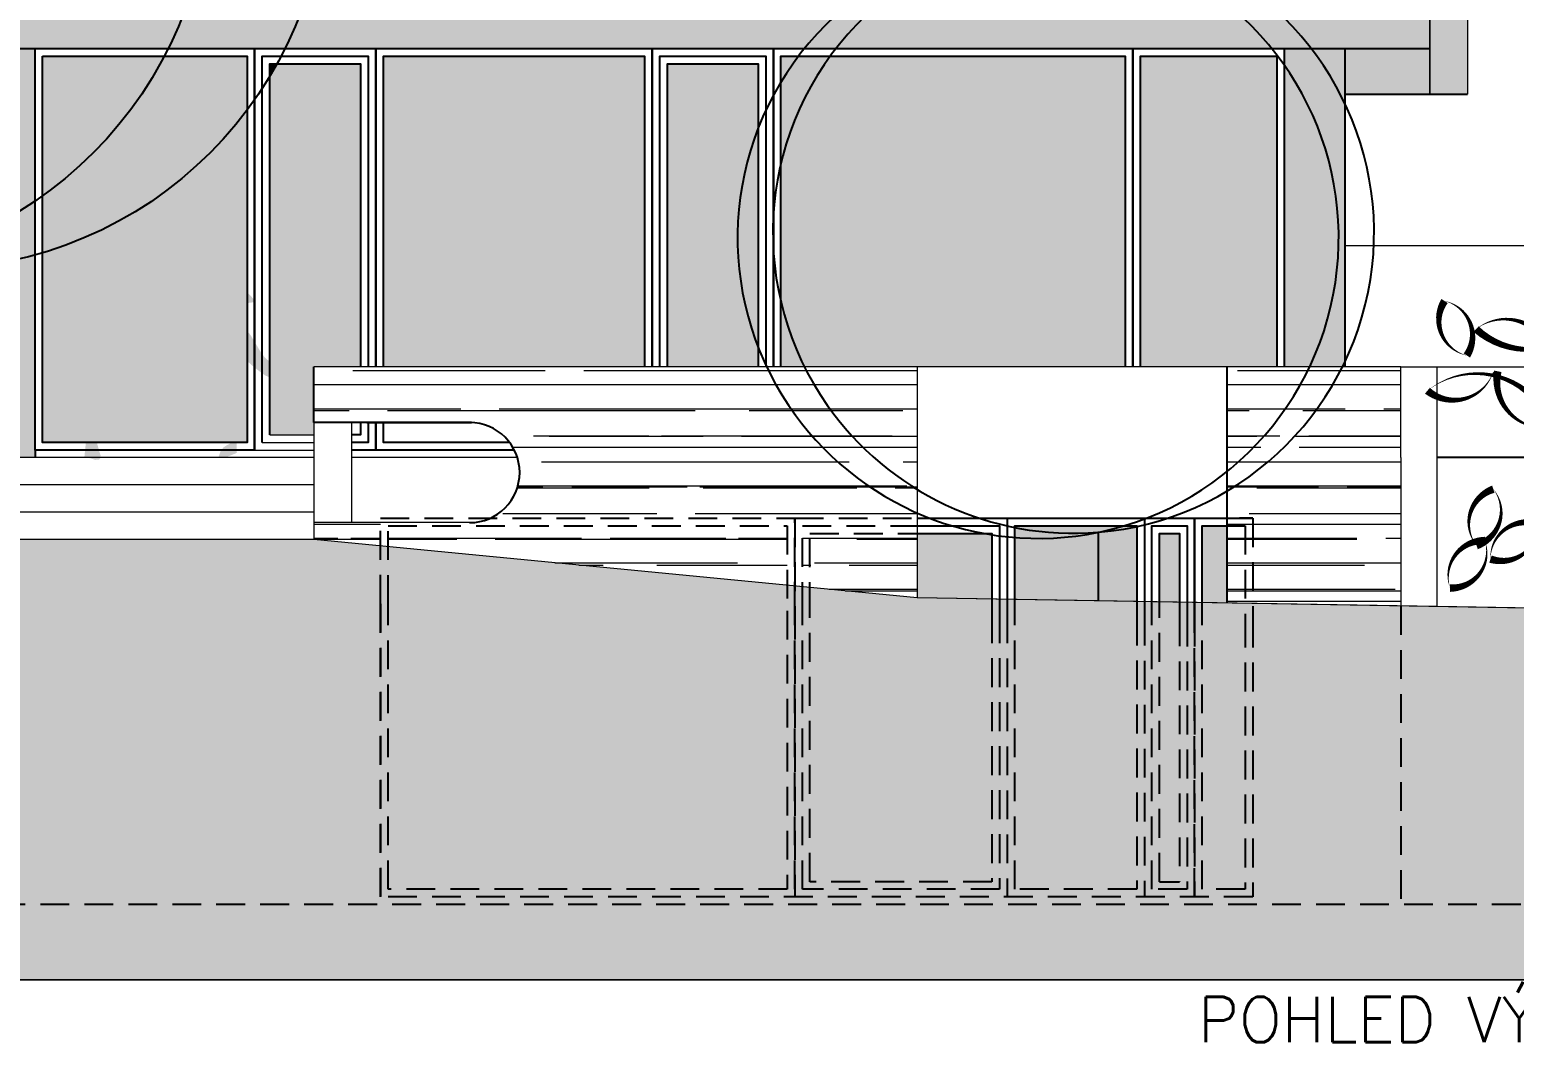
# Model space of a CAD drawing. Header units: metres. Extents: x -442 to 316, y -503 to 125.
# Drawn here: x 249.74 to 259.54, y -317.13 to -310.44 of the extents above; entities that cross this region are included whole.
import ezdxf

# ---------------------------------------------------------------- set-up
doc = ezdxf.new("R2010")
doc.units = ezdxf.units.M
doc.linetypes.add('DASHED', pattern=[19.049999999999997, 12.7, -6.35])
for name, color, linetype in [('FIGURE_SAGOME', 252, 'Continuous'), ('SRAFA', 251, 'Continuous'), ('SRAFY', 3, 'Continuous'), ('stávající stromy', 86, 'Continuous'), ('zariz.predmety', 203, 'Continuous'), ('ZDIVO', 1, 'Continuous')]:
    doc.layers.add(name, color=color, linetype=linetype)
doc.layers.add('Standard', color=7, linetype='Continuous', lineweight=25)
doc.styles.add('ROMANS', font='romans.shx', dxfattribs={"width": 0.7})

msp = doc.modelspace()

# ---------------------------------------------------------------- hatches: boundary and pattern name
at = {"layer": 'FIGURE_SAGOME', "linetype": 'Continuous'}
h = msp.add_hatch(color=256, dxfattribs=at)
edge = h.paths.add_edge_path()
edge.add_arc((250.6900035246028, -311.3273335507636), 0.08892928944704069, -26.11499352206275, 333.8850064779373)
h = msp.add_hatch(color=256, dxfattribs=at)
edge = h.paths.add_edge_path()
edge.add_arc((250.9254094388546, -312.2063390479406), 0.326740622602648, 190.471993188619, 198.0414133680987)
edge.add_line((250.614733701683, -312.3075320357988), (250.61466757364, -312.3076242830819))
edge.add_line((250.6146675736402, -312.3076242830819), (250.6119405736403, -312.3877022830819))
edge.add_line((250.6119405736401, -312.3877022830818), (250.60475057364, -312.4309122830819))
edge.add_line((250.6047505736403, -312.4309122830816), (250.5912565736402, -312.4759272830817))
edge.add_line((250.5912565736401, -312.4759272830818), (250.5660745736402, -312.4876152830817))
edge.add_line((250.5660745736402, -312.4876152830818), (250.5426645736402, -312.4759272830818))
edge.add_line((250.5426645736404, -312.4759272830819), (250.5408575736404, -312.4345242830818))
edge.add_line((250.5408575736403, -312.4345242830816), (250.5435495736403, -312.3931212830818))
edge.add_line((250.5435495736399, -312.3931212830817), (250.5489685736399, -312.3103152830815))
edge.add_line((250.5489685736404, -312.3103152830819), (250.5462765736405, -312.2707192830819))
edge.add_line((250.5462765736404, -312.2707192830819), (250.5354745736403, -312.232007283082))
edge.add_line((250.5354745736402, -312.2320072830818), (250.5156755736403, -312.1960232830818))
edge.add_line((250.51567557364, -312.1960232830818), (250.4823485736399, -312.1636162830819))
edge.add_line((250.4823485736399, -312.1636162830818), (250.4643565736399, -312.1582332830817))
edge.add_line((250.4643565736399, -312.1582332830819), (250.4454785736399, -312.1483162830818))
edge.add_line((250.44547857364, -312.1483162830818), (250.42387357364, -312.1429322830818))
edge.add_line((250.4238735736401, -312.1429322830818), (250.4112655736402, -312.1438182830818))
edge.add_line((250.4112655736401, -312.1438182830817), (250.3986565736403, -312.1510432830818))
edge.add_line((250.3986565736402, -312.1510432830818), (250.4004625736402, -312.2185132830817))
edge.add_line((250.4004625736404, -312.2185132830817), (250.3941585736405, -312.2851342830818))
edge.add_line((250.3941585736404, -312.2851342830817), (250.3815855736405, -312.3526042830817))
edge.add_line((250.3815855736405, -312.3526042830819), (250.3635575736403, -312.420109283082))
edge.add_line((250.36355757364, -312.420109283082), (250.3149655736403, -312.5542002830819))
edge.add_line((250.3149655736404, -312.5542002830817), (250.2618745736405, -312.6900972830819))
edge.add_line((250.2618745736402, -312.6900972830819), (250.2123605736401, -312.8268792830819))
edge.add_line((250.2123605736404, -312.8268792830819), (250.1934835736405, -312.8961912830819))
edge.add_line((250.1934835736404, -312.896191283082), (250.1799895736403, -312.9663882830819))
edge.add_line((250.1799895736401, -312.9663882830819), (250.1727645736402, -313.0374712830818))
edge.add_line((250.1727645736403, -313.0374712830819), (250.1745705736403, -313.1085892830819))
edge.add_line((250.17457057364, -313.1085892830819), (250.1844875736401, -313.1814792830817))
edge.add_line((250.1844875736404, -313.1814792830818), (250.2060915736404, -313.2561742830818))
edge.add_line((250.2060915736404, -313.2561742830819), (250.2033645736403, -313.273281283082))
edge.add_line((250.2033645736403, -313.2732812830818), (250.1961755736403, -313.2831622830819))
edge.add_line((250.1961755736404, -313.2831622830819), (250.1700725736402, -313.2840832830819))
edge.add_line((250.1700725736403, -313.2840832830817), (250.1358945736403, -313.2732812830817))
edge.add_line((250.1358945736404, -313.2732812830817), (250.0989895736405, -313.2669762830818))
edge.add_line((250.0989895736404, -313.2669762830818), (250.1709935736402, -312.5829942830817))
edge.add_line((250.1709935736401, -312.5829942830819), (250.13497357364, -312.5596192830819))
edge.add_line((250.1349735736405, -312.5596192830817), (250.0926855736406, -312.5839152830818))
edge.add_line((250.09268557364, -312.5839152830819), (250.05216757364, -312.602793283082))
edge.add_line((250.0521675736402, -312.6027932830821), (250.00449557364, -312.615401283082))
edge.add_line((250.00449557364, -312.6154012830818), (249.9423735736402, -312.6198992830817))
edge.add_line((249.9423735736402, -312.619899283082), (249.9261875736402, -312.651421283082))
edge.add_line((249.9261875736404, -312.651421283082), (249.9198835736403, -312.6865202830819))
edge.add_line((249.9198835736404, -312.686520283082), (249.9153855736404, -312.7017842830819))
edge.add_line((249.9153855736402, -312.7017842830819), (249.9072745736401, -312.715314283082))
edge.add_line((249.9072745736405, -312.7153142830819), (249.8928955736405, -312.7233892830819))
edge.add_line((249.8928955736403, -312.7233892830819), (249.8712905736404, -312.727002283082))
edge.add_line((249.8712905736404, -312.7270022830819), (249.8568755736404, -312.7161992830819))
edge.add_line((249.8568755736403, -312.716199283082), (249.8506065736403, -312.7035912830819))
edge.add_line((249.8506065736403, -312.7035912830821), (249.8532985736404, -312.6702982830822))
edge.add_line((249.8532985736404, -312.6702982830819), (249.8641005736404, -312.6325082830821))
edge.add_line((249.8641005736401, -312.6325082830818), (249.8712905736402, -312.5956032830818))
edge.add_line((249.8712905736404, -312.5956032830818), (249.9108875736403, -312.5731132830816))
edge.add_line((249.9108875736404, -312.5731132830822), (249.9432945736403, -312.5596192830823))
edge.add_line((249.9432945736401, -312.5596192830819), (249.9783935736401, -312.5596192830819))
edge.add_line((249.9783935736407, -312.5596192830819), (250.0071875736405, -312.5137182830819))
edge.add_line((250.0071875736405, -312.513718283082), (250.0323695736405, -312.459706283082))
edge.add_line((250.0323695736399, -312.4597062830818), (250.0539735736399, -312.4003112830818))
edge.add_line((250.0539735736404, -312.4003112830818), (250.0719665736404, -312.3355332830819))
edge.add_line((250.0719665736399, -312.3355332830819), (250.0971835736397, -312.1996362830819))
edge.add_line((250.0971835736398, -312.1996362830819), (250.1115985736399, -312.0673162830818))
edge.add_line((250.1115985736399, -312.0673162830819), (250.0620845736398, -312.0907272830819))
edge.add_line((250.06208457364, -312.0907272830819), (249.9963855736401, -312.1771102830821))
edge.add_line((249.9963855736398, -312.177110283082), (249.9423735736401, -312.2590312830821))
edge.add_line((249.9423735736402, -312.259031283082), (249.8965075736401, -312.3409162830819))
edge.add_line((249.8965075736403, -312.340916283082), (249.8586825736405, -312.4272992830821))
edge.add_line((249.8586825736404, -312.4272992830821), (249.8406905736404, -312.4201092830822))
edge.add_line((249.8406905736404, -312.4201092830818), (249.8308085736404, -312.4084222830818))
edge.add_line((249.8308085736401, -312.4084222830819), (249.8253895736403, -312.3769002830819))
edge.add_line((249.82538957364, -312.376900283082), (249.8245045736398, -312.3400312830821))
edge.add_line((249.8245045736401, -312.3400312830821), (249.8245191149021, -312.3400895645118))
edge.add_line((249.8245191149024, -312.3400895645116), (249.8574148062644, -312.2699990931206))
edge.add_line((249.8574148062637, -312.2699990931206), (249.8586825736398, -312.2707192830821))
edge.add_line((249.8586825736404, -312.2707192830818), (250.2186655736402, -311.8873252830817))
edge.add_line((250.2186655736398, -311.8873252830819), (250.2339655736399, -311.861257283082))
edge.add_line((250.2339655736398, -311.8612572830818), (250.2384635736398, -311.8351552830819))
edge.add_line((250.23846357364, -311.8351552830819), (250.2348865736402, -311.8099382830818))
edge.add_line((250.2348865736401, -311.8099382830819), (250.2258905736399, -311.7847562830821))
edge.add_line((250.2258905736396, -311.7847562830821), (250.2060915736398, -311.7307442830819))
edge.add_line((250.2060915736404, -311.7307442830818), (250.2015935736404, -311.7019502830818))
edge.add_line((250.2015935736401, -311.7019502830818), (250.2060915736402, -311.6713492830818))
edge.add_line((250.2060915736404, -311.6713492830819), (250.2420765736404, -311.6362502830818))
edge.add_line((250.2420765736399, -311.6362502830818), (250.28617057364, -311.6146462830818))
edge.add_line((250.2861705736402, -311.6146462830818), (250.3113885736403, -311.6083412830818))
edge.add_line((250.31138857364, -311.6083412830818), (250.3383765736397, -311.6110692830819))
edge.add_line((250.3383765736401, -311.6110692830816), (250.36175157364, -311.6227562830817))
edge.add_line((250.3617515736398, -311.6227562830819), (250.3788585736399, -311.639863283082))
edge.add_line((250.3788585736399, -311.639863283082), (250.4112655736399, -311.6956452830819))
edge.add_line((250.4112655736401, -311.6956452830818), (250.3860835736402, -311.7352422830819))
edge.add_line((250.3860835736402, -311.7352422830818), (250.3671705736401, -311.7838352830819))
edge.add_line((250.3671705736399, -311.7838352830819), (250.35548257364, -311.8387322830819))
edge.add_line((250.3554825736403, -311.8387322830816), (250.3509845736403, -311.8999332830817))
edge.add_line((250.3509845736401, -311.8999332830819), (250.3941585736402, -311.9260362830818))
edge.add_line((250.39415857364, -311.9260362830819), (250.4265655736398, -311.9602492830818))
edge.add_line((250.4265655736401, -311.9602492830819), (250.45266857364, -311.9998462830819))
edge.add_line((250.4526685736403, -311.9998462830818), (250.4751585736404, -312.0439412830814))
edge.add_line((250.4751585736401, -312.0439412830813), (250.5210595736401, -312.1357432830818))
edge.add_line((250.5210595736401, -312.1357432830818), (250.5516605736403, -312.1807232830818))
edge.add_line((250.5516605736404, -312.1807232830819), (250.5912565736403, -312.2230112830819))
edge.add_line((250.5912565736401, -312.2230112830819), (250.5913129544384, -312.2228890284173))
edge.add_arc((250.2944090086214, -312.3349235905639), 0.3173384567887726, 12.594931071437884, 20.673637121390414, ccw=False)
h = msp.add_hatch(color=256, dxfattribs=at)
edge = h.paths.add_edge_path()
edge.add_line((250.8422866060607, -312.4086237246402), (250.8223234577387, -312.1607652190172))
edge.add_arc((250.8795826989679, -312.1503768222539), 0.05819398159139789, -188.94790031684647, -169.7168272305645, ccw=False)
edge.add_arc((250.9007633500339, -312.2126110499221), 0.10616039278387, 127.46450514701351, 137.8179329624671, ccw=False)
edge.add_line((250.836189186153, -312.1283483277072), (250.8386190846095, -312.1266374175618))
edge.add_line((250.8386190846097, -312.1266374175617), (250.8566110846097, -312.0996494175616))
edge.add_line((250.8566110846098, -312.0996494175616), (250.8656070846096, -312.0618234175616))
edge.add_line((250.8656070846098, -312.0618234175616), (250.84850008461, -311.9988514175615))
edge.add_line((250.8485000846101, -311.9988514175616), (250.8368130846102, -311.9376504175617))
edge.add_line((250.83681308461, -311.9376504175616), (250.83681308461, -311.8782554175616))
edge.add_line((250.8368130846095, -311.8782554175616), (250.8421960846095, -311.8503464175616))
edge.add_line((250.8421960846092, -311.8503464175614), (250.8529980846092, -311.8224374175614))
edge.add_line((250.8529980846095, -311.8224374175618), (250.8772950846093, -311.8107494175619))
edge.add_line((250.8772950846094, -311.8107494175617), (250.9223100846096, -311.8215514175617))
edge.add_line((250.9223100846095, -311.8215514175617), (250.9574090846095, -311.8440414175618))
edge.add_line((250.9574090846097, -311.8440414175618), (250.9870890846096, -311.874642417562))
edge.add_line((250.9870890846094, -311.8746424175615), (251.0114210846094, -311.9097414175619))
edge.add_line((251.0114210846098, -311.9097414175618), (251.0590930846099, -311.9790534175615))
edge.add_line((251.0590930846095, -311.9790534175617), (251.0861160846094, -312.0069264175617))
edge.add_line((251.0861160846096, -312.0069264175618), (251.1184880846099, -312.0258394175618))
edge.add_line((251.1184880846092, -312.0258394175614), (251.1437050846091, -311.9880494175616))
edge.add_line((251.1437050846096, -311.9880494175613), (251.1490880846097, -311.9466464175613))
edge.add_line((251.1490880846102, -311.9466464175614), (251.14189908461, -311.9025514175615))
edge.add_line((251.1418990846093, -311.9025514175618), (251.1257130846095, -311.8575354175618))
edge.add_line((251.12571308461, -311.8575354175616), (251.0861160846099, -311.7648484175616))
edge.add_line((251.0861160846096, -311.7648484175616), (251.0725870846098, -311.7198684175617))
edge.add_line((251.0725870846097, -311.7198684175615), (251.0698950846096, -311.6784654175614))
edge.add_line((251.0698950846097, -311.6784654175617), (251.0931680416054, -311.6784654175617))
edge.add_line((251.0931680416049, -311.6784654175616), (251.1353824899754, -311.7599843236386))
edge.add_line((251.1353824899759, -311.7599843236386), (251.171251592838, -311.8410638193534))
edge.add_arc((251.0437152791271, -311.8797906301286), 0.1332864478774614, 2.257637964976311, 16.891081264355307, ccw=False)
edge.add_arc((258.9919861687529, -311.6523172855451), 7.81824672450172, -178.371227794516, -178.0188988378138)
edge.add_line((251.1784125342776, -311.9225928926855), (251.1796890846097, -312.0186494175612))
edge.add_line((251.1796890846097, -312.0186494175616), (251.1724990846097, -312.0825424175615))
edge.add_line((251.1724990846094, -312.0825424175616), (251.1535860846096, -312.1464364175615))
edge.add_line((251.15358608461, -312.1464364175616), (251.1733850846101, -312.1761514175616))
edge.add_line((251.1733850846097, -312.1761514175613), (251.1941040846099, -312.1986414175612))
edge.add_line((251.1941040846102, -312.1986414175618), (251.2129810846103, -312.2184394175619))
edge.add_line((251.2129810846097, -312.2184394175617), (251.2255900846097, -312.2427364175618))
edge.add_line((251.2255900846096, -312.2427364175613), (251.1796890846095, -312.2481194175614))
edge.add_line((251.1796890846097, -312.2481194175615), (251.1608120846096, -312.2490404175616))
edge.add_line((251.1608120846101, -312.2490404175614), (251.1418990846099, -312.2544234175614))
edge.add_line((251.1418990846098, -312.2544234175615), (251.14009208461, -312.2994394175615))
edge.add_line((251.1400920846102, -312.2994394175616), (251.1490880846101, -312.3435344175615))
edge.add_line((251.1490880846097, -312.3435344175613), (251.1608120846096, -312.3840164175614))
edge.add_line((251.1608120846092, -312.3840164175615), (251.1661950846091, -312.4227274175614))
edge.add_line((251.1661950846099, -312.4227274175615), (251.19591008461, -312.4596324175616))
edge.add_line((251.1959100846095, -312.4596324175614), (251.2202070846094, -312.5001144175613))
edge.add_line((251.2202070846099, -312.5001144175618), (251.2661080846098, -312.5766164175618))
edge.add_line((251.2661080846094, -312.5766164175615), (251.2912890846096, -312.6090234175615))
edge.add_line((251.2912890846094, -312.6090234175613), (251.3191980846094, -312.6333194175613))
edge.add_line((251.3191980846102, -312.6333194175616), (251.3524910846102, -312.6486204175613))
edge.add_line((251.3524910846102, -312.6486204175618), (251.39297308461, -312.6513114175618))
edge.add_line((251.3929730846096, -312.6513114175616), (251.4478700846095, -312.7503034175617))
edge.add_line((251.4478700846096, -312.7503034175618), (251.4649770846096, -312.7962044175616))
edge.add_line((251.4649770846097, -312.7962044175619), (251.4685890846096, -312.8186944175617))
edge.add_line((251.4685890846101, -312.8186944175612), (251.4658970846102, -312.8421054175611))
edge.add_line((251.4658970846097, -312.8421054175615), (251.4298780846099, -312.8664024175615))
edge.add_line((251.42987808461, -312.8664024175615), (251.4244940846099, -312.8313034175613))
edge.add_line((251.4244940846099, -312.8313034175615), (251.4100800846102, -312.7988964175614))
edge.add_line((251.4100800846102, -312.7988964175614), (251.3821710846101, -312.7584144175613))
edge.add_line((251.3821710846098, -312.7584144175615), (251.3326920846099, -312.7449204175614))
edge.add_line((251.3326920846096, -312.7449204175615), (251.2904040846096, -312.7251214175614))
edge.add_line((251.2904040846095, -312.7251214175617), (251.2202070846094, -312.6729164175619))
edge.add_line((251.2202070846104, -312.6729164175614), (251.1590050846103, -312.6180194175612))
edge.add_line((251.1590050846096, -312.6180194175616), (251.1274840846098, -312.5955294175617))
edge.add_line((251.1274840846097, -312.5955294175619), (251.0933060846094, -312.578422417562))
edge.add_line((251.0933060846094, -312.5784224175618), (251.1059140846094, -313.2380724175617))
edge.add_line((251.1059140846098, -313.2380724175621), (251.0419860846097, -313.2641754175622))
edge.add_line((251.0419860846102, -313.2641754175618), (251.0131920846103, -313.2668674175618))
edge.add_line((251.01319208461, -313.2668674175615), (250.9862030846099, -313.2623694175614))
edge.add_line((250.9862030846095, -313.2623694175616), (250.9988120846095, -313.2254994175618))
edge.add_line((250.9988120846094, -313.2254994175617), (251.0168040846094, -313.2029744175616))
edge.add_line((251.0168040846099, -313.2029744175614), (251.0374880846101, -313.1885944175614))
edge.add_line((251.03748808461, -313.1885944175616), (251.0582070846099, -313.1786774175619))
edge.add_line((251.0582070846101, -313.1786774175616), (251.0329900846102, -312.8421054175616))
edge.add_line((251.0329900846098, -312.8421054175618), (250.8422866060602, -312.4086237246407))
at = {"layer": 'SRAFA', "linetype": 'Continuous'}
h = msp.add_hatch(color=256, dxfattribs=at)
h.paths.add_polyline_path([(251.923437708847, -310.6692359585739), (251.3715543358714, -310.6692359585739, -0.009192634023742997), (251.323437708847, -310.7528082915236), (251.323437708847, -313.1192359585738), (251.6134377088473, -313.1192359585737), (251.6134377088473, -313.0372359585741), (251.6134377088472, -312.6692359585736), (251.923437708847, -312.6692359585736)])
h.paths.add_polyline_path([(251.173437708847, -310.9758498645112), (251.173437708847, -310.6192359585738), (250.6265674664181, -310.6192359585738, -0.1180640575893588), (249.8234377088469, -311.5397353804087), (249.8234377088469, -311.916294063996, 0.1608826834748929)])
h.paths.add_polyline_path([(251.173437708847, -310.9758498645112, -0.1608826834748929), (249.8234377088469, -311.916294063996), (249.823437708847, -313.1692359585737), (251.173437708847, -313.1692359585737)])
h.paths.add_polyline_path([(250.6265674664181, -310.6192359585738), (249.8234377088469, -310.6192359585738), (249.8234377088469, -311.5397353804087, 0.1180640575893607)])
for points in [[(251.3715543358714, -310.6692359585739), (251.323437708847, -310.6692359585738), (251.323437708847, -310.7528082915236, 0.009192634023742997)], [(256.2428557650948, -314.2054965128131), (257.0491848298656, -314.2192657932907), (257.0491848298656, -313.7192359585739), (256.2428557650948, -313.7192359585739)], [(257.643018912106, -313.719235958574), (257.4810015312134, -313.719235958574), (257.4810015312134, -314.2266397123711), (257.6430189121059, -314.2294064026185)], [(255.5977812576239, -313.769235958574), (255.597781257624, -314.1944808962237), (256.0928557650948, -314.2029350374031), (256.0928557650948, -313.7692359585738)], [(257.1991848298657, -314.2218272687006), (257.3310015312134, -314.2240782369612), (257.3310015312134, -313.769235958574), (257.1991848298657, -313.7692359585739)]]:
    msp.add_hatch(color=256, dxfattribs=at).paths.add_polyline_path(points)
h = msp.add_hatch(color=256, dxfattribs=at)
h.paths.add_polyline_path([(252.073437708847, -310.6192359585738), (252.073437708847, -312.6692359585737), (253.7990900177727, -312.6692359585737), (253.7990900177727, -310.6192359585739)])
h.paths.add_polyline_path([(254.5490900177727, -310.6692359585739), (253.9490900177727, -310.6692359585739), (253.9490900177727, -312.6692359585737), (254.5490900177727, -312.6692359585738)])
h.paths.add_polyline_path([(254.6990900177727, -310.6192359585738), (254.6990900177727, -312.6692359585738), (256.9734377088473, -312.6692359585739), (256.9734377088473, -310.6192359585738)])
h.paths.add_polyline_path([(257.0734377088472, -312.6692359585738), (257.9734377088473, -312.6692359585739), (257.9734377088473, -310.6192359585738), (257.0734377088473, -310.6192359585738)])
at = {"layer": 'SRAFA', "linetype": 'Continuous', "lineweight": 0, "ltscale": 20}
msp.add_hatch(color=256, dxfattribs=at).paths.add_polyline_path([(243.1211802474476, -314.0692359585738), (243.1211802474476, -316.7168756760273), (266.0498182931784, -316.7168756760273), (266.0498182931784, -314.3192359585739), (262.9034377088469, -314.3192359585739), (259.0320194582612, -314.2531256742401), (255.597781257624, -314.1944808962238), (251.6134377088473, -313.8092359585738), (248.2634377088472, -313.8092359585738)])
at = {"layer": 'SRAFY', "linetype": 'Continuous', "lineweight": 0}
h = msp.add_hatch(color=252, dxfattribs=at)
h.paths.add_polyline_path([(249.3734377088471, -310.5692359585739), (248.1634377088468, -310.5692359585739), (248.1634377088468, -310.3192359585739), (248.0134377088469, -310.3192359585739), (248.0134377088468, -310.8692359585739), (249.3734377088471, -310.8692359585739)])
h.paths.add_polyline_path([(258.9834377088474, -310.5692359585739), (258.4234377088472, -310.5692359585738), (258.4234377088472, -310.8692359585739), (258.8334377088474, -310.8692359585739), (258.9834377088473, -310.8692359585739)])
h.paths.add_polyline_path([(258.9834377088472, -310.3192359585739), (257.9710280301303, -310.3192359585739, -0.04287597391654162), (258.2012250572827, -310.5692359585739), (258.4234377088471, -310.5692359585739), (258.9834377088473, -310.5692359585739)])
h.paths.add_polyline_path([(257.7002169999219, -310.3192359585739), (255.291198882707, -310.3192359585739, 0.04287597391654895), (255.0610018555545, -310.5692359585739), (257.9414332915405, -310.5692359585739, 0.04383325400532803)])
h.paths.add_polyline_path([(255.0951962607408, -310.3192359585739), (251.5322934654367, -310.3192359585739, -0.02598908050704648), (251.423932301331, -310.5692359585739), (254.8539799691222, -310.5692359585739, -0.04383325400532805)])
h.paths.add_polyline_path([(250.7604319521331, -310.3192359585739), (248.1634377088468, -310.3192359585739), (248.1634377088468, -310.5692359585739), (250.6520707880275, -310.5692359585739, 0.02598908050704648)])
h.paths.add_polyline_path([(251.5322934654367, -310.3192359585739), (250.7604319521331, -310.3192359585739, -0.02598908050704648), (250.6520707880275, -310.5692359585739), (251.423932301331, -310.5692359585739, 0.02598908050704648)])
h.paths.add_polyline_path([(255.291198882707, -310.3192359585739), (255.0951962607408, -310.3192359585739, 0.04383325400532805), (254.8539799691222, -310.5692359585739), (255.0610018555545, -310.5692359585739, -0.04287597391655382)])
h.paths.add_polyline_path([(257.9710280301304, -310.3192359585739), (257.7002169999219, -310.3192359585739, -0.04383325400533305), (257.9414332915405, -310.5692359585739), (258.0234377088473, -310.5692359585739), (258.2012250572828, -310.5692359585739, 0.04287597391654163)])
h.paths.add_polyline_path([(258.9834377088472, -307.2192359585738), (250.5282279928044, -307.2192359585738, -0.03869276243968166), (250.8472758541411, -307.4692359585738), (258.8334377088474, -307.4692359585738), (258.8334377088474, -310.1692359585738), (258.9834377088473, -310.1692359585738)])
h.paths.add_polyline_path([(257.4582848092421, -307.3824567164883), (257.4582848092421, -307.4389089010677), (255.3108100563905, -307.4389089010677), (255.3108100563905, -307.3824567164883)], flags=16)
h.paths.add_polyline_path([(257.4582848092419, -307.2889089010678), (255.3108100563904, -307.2889089010677), (255.3108100563904, -307.2324567164883), (257.4582848092421, -307.2324567164883)], flags=16)
h.paths.add_polyline_path([(253.2352775371535, -307.382456716488), (253.2352775371535, -307.4389089010676), (252.1615401607277, -307.4389089010676), (252.1615401607277, -307.382456716488)], flags=16)
h.paths.add_polyline_path([(253.235277537153, -307.2889089010675), (252.1615401607277, -307.2889089010676), (252.1615401607277, -307.2324567164881), (253.2352775371535, -307.2324567164881)], flags=16)
h.paths.add_polyline_path([(250.5282279928044, -307.2192359585738), (249.7563664795009, -307.2192359585738, -0.03869276243968166), (250.0754143408375, -307.4692359585738), (250.8472758541411, -307.4692359585738, 0.03869276243968166)])
h.paths.add_polyline_path([(249.7563664795009, -307.2192359585738), (248.013437708847, -307.2192359585738), (248.0134377088469, -310.1692359585739), (248.1634377088469, -310.1692359585739), (248.1634377088471, -307.4692359585738), (250.0754143408375, -307.4692359585738, 0.03869276243968166)])
h.paths.add_polyline_path([(249.4719143931511, -307.2889089010675), (248.3981770167256, -307.2889089010676), (248.3981770167256, -307.2324567164881), (249.4719143931513, -307.2324567164881)], flags=16)
h.paths.add_polyline_path([(249.4719143931513, -307.382456716488), (249.4719143931513, -307.4389089010676), (248.3981770167256, -307.4389089010676), (248.3981770167256, -307.382456716488)], flags=16)
h = msp.add_hatch(color=252, dxfattribs=at)
h.paths.add_polyline_path([(249.7734377088469, -310.5692359585739), (249.3734377088471, -310.5692359585738), (249.3734377088471, -311.7970117233778, 0.04371528850891698), (249.7734377088469, -311.574439595231)])
h.paths.add_polyline_path([(249.7734377088469, -311.574439595231, -0.0437152885089146), (249.3734377088471, -311.7970117233778), (249.3734377088471, -312.0083346256263, 0.03889821919798827), (249.7734377088469, -311.9306452118806)])
h.paths.add_polyline_path([(249.7734377088469, -311.9306452118806, -0.0388982191979856), (249.3734377088471, -312.0083346256263), (249.3734377088471, -313.2692359585738), (249.7734377088469, -313.2692359585737), (249.7734377088469, -313.2192359585737)])
h.paths.add_polyline_path([(258.4234377088472, -310.5692359585738), (258.2012250572828, -310.5692359585739, -0.05356559327916725), (258.4234377088472, -310.9304942498463)], flags=17)
h.paths.add_polyline_path([(258.2012250572828, -310.5692359585739), (258.0234377088473, -310.5692359585739), (258.0234377088473, -310.6781046907274, -0.269976285955057), (258.1908004466941, -312.6692359585739), (258.4079750670919, -312.6692359585739, 0.004446415465800241), (258.4234377088472, -312.6374951645951), (258.4234377088472, -310.9304942498462, 0.05356559327915116)])
h.paths.add_polyline_path([(258.0234377088473, -310.6781046907274), (258.0234377088472, -312.6692359585739), (258.1908004466941, -312.6692359585739, 0.269976285955057)], flags=17)
h = msp.add_hatch(dxfattribs=at)
h.set_pattern_fill('AR-RROOF', color=256, scale=0.01, style=0)
h.set_pattern_definition([(0, (379.8885233538005, -29.48371565274218), (0.5588000000000001, 0.254), [3.81, -0.508, 1.27, -0.254]), (0, (380.2263433538004, -29.35671565274217), (-0.254, 0.33782), [0.762, -0.08381999999999999, 1.524, -0.1905]), (0, (380.0155233538005, -29.26781565274214), (1.3208, 0.17018), [2.032, -0.3556, 1.016, -0.254])])
h.paths.add_polyline_path([(255.5977812576239, -312.6692359585739), (251.6134377088472, -312.6692359585739), (251.6134377088472, -313.0372359585741), (251.9634377088472, -313.037235958574), (252.643134396662, -313.037235958574, -0.8078926816905274), (252.778981369393, -313.6692359585738), (254.7905932504315, -313.6692359585738), (255.5977812576239, -313.6692359585739)])
h.paths.add_polyline_path([(258.7920194582612, -313.2692359585738), (258.7920194582612, -312.6692359585739), (257.6430189121059, -312.6692359585739), (257.643018912106, -313.6692359585738), (257.8148372012583, -313.6692359585739), (257.8148372012583, -314.2323404581027), (258.7920194582612, -314.2490273135844)])
h.paths.add_polyline_path([(257.8148372012583, -313.6692359585739), (257.643018912106, -313.6692359585738), (257.643018912106, -313.719235958574), (257.7648372012583, -313.719235958574), (257.7648372012583, -314.2314866329662), (257.8148372012583, -314.2323404581027)], flags=17)
h.paths.add_polyline_path([(257.7648372012583, -313.719235958574), (257.643018912106, -313.719235958574), (257.643018912106, -314.2294064026186), (257.7648372012583, -314.2314866329662)], flags=17)
h.paths.add_polyline_path([(251.6134377088473, -313.8092359585738), (252.0543940983845, -313.8518718946355), (252.0543940983844, -313.6984359585741), (251.6134377088473, -313.6984359585741)])
h.paths.add_polyline_path([(252.1043940983844, -313.8567063790736), (254.7405932504315, -314.1115996545982), (254.7405932504315, -313.7192359585738), (252.1043940983844, -313.7192359585738)])
h.paths.add_polyline_path([(254.8405932504315, -314.1212686234744), (254.8905932504315, -314.1261031079124), (254.8905932504315, -313.7692359585739), (255.5977812576239, -313.7692359585739), (255.5977812576239, -313.7192359585738), (254.8405932504315, -313.7192359585738)])
h.paths.add_polyline_path([(254.8905932504316, -314.1261031079124), (255.597781257624, -314.1944808962236), (255.597781257624, -313.769235958574), (254.8905932504315, -313.7692359585739)])
at = {"layer": 'ZDIVO', "linetype": 'Continuous', "lineweight": 0}
h = msp.add_hatch(color=254, dxfattribs=at)
h.dxf.hatch_style = 1
h.paths.add_polyline_path([(259.2334377088471, -306.0692359466499), (258.983437708847, -306.0692359466499), (258.9834377088473, -310.8692359585739), (259.2334377088471, -310.8692359585739)])

# ---------------------------------------------------------------- linework, layer by layer
for p, q in [((248.1634377088468, -310.5692359585739), (258.0234377088473, -310.5692359585739)), ((258.0234377088473, -310.5692359585739), (258.4234377088471, -310.5692359585739)), ((258.4234377088471, -310.5692359585739), (258.9834377088473, -310.5692359585739)), ((258.4234377088471, -310.8692359585739), (258.8334377088474, -310.8692359585739)), ((258.833437708847, -310.8692359585739), (259.2334377088471, -310.8692359585739))]:
    msp.add_line(p, q)
at = {"layer": 'SRAFA', "linetype": 'Continuous', "lineweight": 0, "ltscale": 20}
for p, q in [((259.0320194582612, -312.6692359585739), (262.9034377088469, -312.6692359585738)), ((266.0498182931784, -316.7168756760273), (243.1211802474476, -316.7168756760273))]:
    msp.add_line(p, q, dxfattribs=at)
at = {"layer": 'SRAFA', "linetype": 'Continuous', "lineweight": 0, "ltscale": 20, "flags": 128}
msp.add_lwpolyline([(243.1211802474476, -314.0692359585738), (243.1211802474476, -316.7168756760273), (266.0498182931784, -316.7168756760273), (266.0498182931784, -314.3192359585739), (262.9034377088469, -314.3192359585739), (259.0320194582612, -314.2531256742401), (255.597781257624, -314.1944808962238), (251.6134377088473, -313.8092359585738), (248.2634377088472, -313.8092359585738)], close=True, dxfattribs=at)
at = {"layer": 'SRAFY', "linetype": 'Continuous'}
for p, q in [((258.4234377088472, -310.5692359585739), (258.4234377088472, -312.669235958574)), ((251.6134377088472, -313.0372359585741), (251.6134377088472, -312.6692359585739)), ((257.6430189121059, -312.6692359585739), (257.643018912106, -314.2294064026186)), ((251.9634377088472, -313.037235958574), (251.6134377088473, -313.0372359585741)), ((252.6555028270159, -313.037235958574), (251.9634377088472, -313.037235958574)), ((251.9634377088473, -313.0372359585739), (252.6555028270159, -313.037235958574)), ((249.7734377088469, -313.2192359585737), (249.7734377088469, -313.2692359585738)), ((262.9034377088469, -313.2692359585738), (259.0320194582612, -313.2692359585738)), ((257.1991848298657, -316.0692359585738), (257.3310015312134, -316.0692359585738))]:
    msp.add_line(p, q, dxfattribs=at)
at = {"layer": 'SRAFY', "linetype": 'Continuous', "lineweight": 0, "ltscale": 20}
msp.add_line((258.4234377088472, -311.8692359585738), (264.2334377088472, -311.8692359585738), dxfattribs=at)
at = {"layer": 'SRAFY', "linetype": 'Continuous', "lineweight": 0}
for p, q in [((258.7920194582612, -312.6692359585739), (251.6134377088472, -312.6692359585736)), ((255.5977812576239, -312.6692359585739), (255.597781257624, -314.1944808962238)), ((251.6134377088473, -313.0372359585741), (251.6134377088473, -313.8092359585738)), ((251.8634377088473, -313.0372359585741), (251.8634377088472, -313.6984359585741)), ((251.323437708847, -313.1192359585738), (251.6134377088473, -313.1192359585738)), ((251.223437708847, -313.2192359585737), (251.6134377088473, -313.2192359585737)), ((251.273437708847, -313.1692359585738), (251.6134377088473, -313.1692359585738)), ((251.6134377088473, -313.2692359585738), (248.2634377088472, -313.2692359585738)), ((252.9586885124646, -313.2692359585738), (251.8634377088473, -313.2692359585738)), ((251.6134377088473, -313.4492359585738), (248.2634377088472, -313.4492359585738)), ((251.6134377088473, -313.6292359585738), (248.2634377088472, -313.6292359585738)), ((252.643134396662, -313.6984359585741), (251.6134377088473, -313.6984359585741))]:
    msp.add_line(p, q, dxfattribs=at)
at = {"layer": 'SRAFY', "linetype": 'DASHED', "ltscale": 0.015}
for p, q in [((257.8148372012583, -313.6692359585739), (257.7281896402448, -313.6692359585739)), ((252.0543940983844, -314.2339868150021), (252.0543940983844, -316.1692359585738)), ((258.7920194582612, -314.2490273135843), (258.7920194582612, -316.2192359585737)), ((256.0928557650948, -316.0692359585738), (254.8905932504315, -316.0692359585738)), ((257.8148372012583, -316.1692359585738), (252.0543940983844, -316.1692359585738)), ((254.7405932504315, -316.1192359585738), (252.1043940983845, -316.1192359585738)), ((256.1428557650949, -316.1192359585738), (254.8405932504315, -316.1192359585738)), ((257.0491848298657, -316.1192359585738), (256.2428557650948, -316.1192359585738)), ((257.3810015312134, -316.1192359585738), (257.1491848298656, -316.1192359585738)), ((257.7648372012583, -316.1192359585738), (257.4810015312134, -316.1192359585738)), ((264.2334377088472, -316.2192359585738), (248.2634377088472, -316.2192359585738))]:
    msp.add_line(p, q, dxfattribs=at)
at = {"layer": 'SRAFY', "linetype": 'Continuous'}
for points in [[(249.7734377088469, -310.5692359585739), (251.223437708847, -310.5692359585738), (251.223437708847, -313.2192359585737), (249.7734377088469, -313.2192359585737)], [(249.8234377088469, -310.6192359585738), (251.173437708847, -310.6192359585738), (251.173437708847, -313.1692359585737), (249.8234377088469, -313.1692359585737)]]:
    msp.add_lwpolyline(points, close=True, dxfattribs=at)
for points in [[(251.223437708847, -313.2192359585737), (251.223437708847, -310.5692359585739), (252.023437708847, -310.5692359585739), (252.023437708847, -312.6692359585739)], [(252.023437708847, -312.6692359585739), (252.023437708847, -310.5692359585739), (253.8490900177727, -310.5692359585738), (253.8490900177727, -312.6692359585739)], [(253.8490900177727, -312.6692359585739), (253.8490900177727, -310.5692359585739), (254.6490900177727, -310.5692359585739), (254.6490900177727, -312.6692359585739)], [(254.6490900177727, -312.6692359585739), (254.6490900177727, -310.5692359585739), (257.0234377088473, -310.5692359585738), (257.0234377088473, -312.6692359585739)], [(257.0234377088473, -312.6692359585739), (257.0234377088473, -310.5692359585739), (258.0234377088473, -310.5692359585739), (258.0234377088473, -312.6692359585739)], [(251.273437708847, -313.1692359585738), (251.273437708847, -310.6192359585739), (251.973437708847, -310.6192359585739), (251.973437708847, -312.6692359585739)], [(251.323437708847, -313.1192359585738), (251.323437708847, -310.6692359585739), (251.923437708847, -310.6692359585739), (251.923437708847, -312.6692359585739)], [(252.073437708847, -312.6692359585739), (252.073437708847, -310.6192359585738), (253.7990900177727, -310.6192359585738), (253.7990900177727, -312.6692359585739)], [(253.8990900177727, -312.6692359585739), (253.8990900177727, -310.6192359585739), (254.5990900177728, -310.6192359585739), (254.5990900177728, -312.6692359585739)], [(253.9490900177727, -312.6692359585739), (253.9490900177727, -310.6692359585739), (254.5490900177727, -310.6692359585739), (254.5490900177727, -312.6692359585739)], [(254.6990900177727, -312.6692359585739), (254.6990900177727, -310.6192359585738), (256.9734377088473, -310.6192359585738), (256.9734377088473, -312.6692359585739)], [(257.0734377088473, -312.6692359585739), (257.0734377088473, -310.6192359585738), (257.9734377088473, -310.6192359585738), (257.9734377088473, -312.6692359585739)], [(252.023437708847, -313.0372359585739), (252.023437708847, -313.2192359585737), (251.8634377088473, -313.2192359585737)], [(251.973437708847, -313.0372359585739), (251.973437708847, -313.1692359585738), (251.8634377088473, -313.1692359585738)], [(251.923437708847, -313.037235958574), (251.923437708847, -313.1192359585738), (251.8634377088473, -313.1192359585738)], [(252.9384552391367, -313.2192359585737), (252.023437708847, -313.2192359585737), (252.023437708847, -313.0372359585739)], [(252.9074342264007, -313.1692359585737), (252.073437708847, -313.1692359585737), (252.073437708847, -313.0372359585739)], [(255.597781257624, -313.6692359585738), (256.1928557650948, -313.6692359585738), (256.1928557650948, -314.3046572669609)], [(255.597781257624, -313.7192359585738), (256.1428557650949, -313.7192359585738), (256.1428557650949, -314.3038034418243)], [(256.1928557650948, -313.6692359585739), (257.0991848298656, -313.6692359585739), (257.0991848298656, -314.3201341977118)], [(256.2428557650948, -314.3055110920976), (256.2428557650948, -313.7192359585739), (257.0491848298657, -313.7192359585739), (257.0491848298657, -314.3192803725752)], [(257.0991848298656, -313.6692359585739), (257.4310015312134, -313.6692359585739), (257.4310015312134, -314.325800466519)], [(257.1491848298656, -314.3209880228484), (257.1491848298656, -313.719235958574), (257.3810015312134, -313.719235958574), (257.3810015312134, -314.3249466413824)], [(257.4310015312134, -314.325800466519), (257.4310015312134, -313.6692359585739), (257.643018912106, -313.6692359585739)], [(257.4810015312134, -314.3266542916556), (257.4810015312134, -313.719235958574), (257.643018912106, -313.719235958574)], [(255.597781257624, -313.7692359585739), (256.0928557650948, -313.7692359585739), (256.0928557650948, -314.3029496166877)], [(257.1991848298657, -314.321841847985), (257.1991848298657, -313.7692359585739), (257.3310015312134, -313.7692359585739), (257.3310015312134, -314.3240928162458)]]:
    msp.add_lwpolyline(points, dxfattribs=at)
at = {"layer": 'SRAFY', "linetype": 'DASHED', "ltscale": 0.015}
for points in [[(252.0543940983844, -314.2339868150021), (252.0543940983844, -313.6692359585738), (254.7905932504315, -313.6692359585738), (254.7905932504315, -314.280711527298)], [(252.1043940983844, -314.2348406401387), (252.1043940983844, -313.7192359585738), (254.7405932504315, -313.7192359585738), (254.7405932504315, -314.2798577021613)], [(254.7905932504315, -314.280711527298), (254.7905932504315, -313.6692359585739), (255.5977812576239, -313.6692359585739)], [(254.8405932504315, -314.2815653524346), (254.8405932504315, -313.7192359585738), (255.5977812576239, -313.7192359585738)], [(257.643018912106, -313.6692359585738), (257.8148372012583, -313.6692359585739), (257.8148372012583, -314.3323550373872)], [(257.643018912106, -313.719235958574), (257.7648372012583, -313.719235958574), (257.7648372012583, -314.3315012122507)], [(254.8905932504315, -314.2824191775712), (254.8905932504315, -313.7692359585739), (255.5977812576239, -313.7692359585739)], [(252.0543940983844, -316.1692359585738), (252.0543940983844, -314.2339868150021)], [(252.1043940983845, -316.1192359585738), (252.1043940983844, -314.2348406401387)], [(254.7405932504315, -314.2798577021613), (254.7405932504315, -316.1192359585738)], [(254.7905932504315, -316.1192359585738), (254.7905932504315, -314.280711527298)], [(254.7905932504315, -314.280711527298), (254.7905932504315, -316.1692359585738)], [(254.8405932504315, -316.1192359585738), (254.8405932504315, -314.2815653524346)], [(254.8905932504315, -316.0692359585738), (254.8905932504315, -314.2824191775712)], [(256.0928557650948, -314.3029496166877), (256.0928557650948, -316.0692359585738)], [(256.1428557650949, -314.3038034418243), (256.1428557650949, -316.1192359585738)], [(256.1928557650948, -314.3046572669609), (256.1928557650948, -316.1692359585738)], [(256.2428557650948, -316.1192359585738), (256.2428557650948, -314.3055110920976)], [(257.0491848298657, -314.3192803725752), (257.0491848298657, -316.1192359585738)], [(257.0991848298656, -314.3201341977118), (257.0991848298656, -316.1675607408267)], [(257.1491848298656, -316.1192359585738), (257.1491848298656, -314.3209880228484)], [(257.1991848298657, -316.0692359585738), (257.1991848298657, -314.321841847985)], [(257.3310015312134, -314.3240928162458), (257.3310015312134, -316.0692359585738)], [(257.3810015312134, -314.3249466413824), (257.3810015312134, -316.1192359585738)], [(257.4310015312134, -314.325800466519), (257.4310015312134, -316.1692359585738)], [(257.4310015312134, -316.1692359585738), (257.4310015312134, -314.325800466519)], [(257.4810015312134, -316.1192359585738), (257.4810015312134, -314.3266542916556)], [(257.7648372012583, -314.3315012122507), (257.7648372012583, -316.1192359585738)], [(257.8148372012583, -314.3323550373872), (257.8148372012583, -316.1692359585738)]]:
    msp.add_lwpolyline(points, dxfattribs=at)
at = {"layer": 'SRAFY', "linetype": 'Continuous'}
msp.add_arc((252.643134396662, -313.3678359585741), 0.3306000000000324, 270, 90, dxfattribs=at)
at = {"layer": 'stávající stromy', "linetype": 'Continuous'}
msp.add_line((256.7947823688939, -313.7624035991515), (256.7947823688939, -314.2149214889708), dxfattribs=at)
for centre in [(248.3030195410834, -309.4025679641503), (249.0748810543869, -309.4025679641503)]:
    msp.add_circle(centre, 2.622814513072171, dxfattribs=at)
for centre, start, end in [((256.6311134564187, -311.7839947072206), 272.2783827262971, 217.4538029220109), ((256.3977066303314, -311.8173534418478), 279.6445777759262, 216.2505625260695), ((256.3977066303314, -311.8173534418478), 213.7140611017501, 281.5382043685448), ((256.6311134564187, -311.7839947072206), 214.8795126798682, 274.7291702780261)]:
    msp.add_arc(centre, 1.985167311987075, start, end, dxfattribs=at)
at = {"layer": 'zariz.predmety', "color": 253, "linetype": 'Continuous', "ltscale": 0.001}
for points in [[(259.0814818502951, -312.2353061406541, 0, 0, -0.5205670505517462), (259.0814818502951, -312.2353061406541, 0, 0.05, -0.5205670505517462), (259.2291462926062, -312.5951713473799, 0, 0.05, -0.5205670505517462), (259.0814818502951, -312.2353061406541, 0.05, 0.05, 0)], [(259.2896911715088, -312.4210126499572, 0, 0, -0.5205670505517462), (259.2896911715088, -312.4210126499572, 0, 0.05, -0.5205670505517462), (259.7780536159346, -312.5708436831209, 0, 0.05, -0.5205670505517462), (259.8011550368662, -312.5491631959906, 0, 0.05, -0.5205670505517462), (260.1205269684798, -312.2320688977844, 0, 0.05, -0.5205670505517462), (259.2896911715088, -312.4210126499572, 0.05, 0.05, 0)], [(259.7854210866348, -313.0695383260066, 0, 0, -0.5205670505517462), (259.7854210866348, -313.0695383260066, 0, 0.05, -0.5205670505517462), (259.4329659409817, -312.6997781525093, 0, 0.05, -0.5205670505517462), (259.4022076721341, -312.7073707857318, 0, 0.05, -0.5205670505517462), (258.9684783659916, -312.8274795433318, 0, 0.05, -0.5205670505517462), (259.7854210866348, -313.0695383260066, 0.05, 0.05, 0)], [(259.2934795873452, -313.8504463073061, 0, 0, -0.5205670505517462), (259.2934795873452, -313.8504463073061, 0, 0.05, -0.5205670505517462), (259.4039292830142, -313.4774736287081, 0, 0.05, -0.5205670505517462), (259.2934795873452, -313.8504463073061, 0.05, 0.05, 0)], [(259.3846585040733, -313.9391134215958, 0, 0, -0.5205670505517462), (259.3846585040733, -313.9391134215958, 0, 0.05, -0.5205670505517462), (259.6981319445475, -313.7088045927331, 0, 0.05, -0.5205670505517462), (259.3846585040733, -313.9391134215958, 0.05, 0.05, 0)], [(259.117971737587, -314.1307916595887, 0, 0, -0.5205670505517462), (259.117971737587, -314.1307916595887, 0, 0.05, -0.5205670505517462), (259.3479162230745, -313.817050861909, 0, 0.05, -0.5205670505517462), (259.117971737587, -314.1307916595887, 0.05, 0.05, 0)]]:
    msp.add_lwpolyline(points, format="xyseb", close=True, dxfattribs=at)
at = {"layer": 'ZDIVO', "color": 254, "linetype": 'Continuous', "lineweight": 0}
for p, q in [((258.9834377088471, -306.0692359466499), (258.9834377088473, -310.8692359585739)), ((259.2334377088471, -306.0692359466499), (259.2334377088471, -310.8692359585738)), ((258.9834377088473, -310.8692359585739), (258.9834377088471, -307.2192359585742))]:
    msp.add_line(p, q, dxfattribs=at)
at = {"layer": 'ZDIVO', "linetype": 'Continuous', "lineweight": 0}
for p, q in [((258.7920194582612, -313.2692359585738), (258.7920194582612, -312.6692359585739)), ((258.7920194582612, -312.6692359585739), (259.0320194582612, -312.6692359585739)), ((259.0320194582612, -314.25312567424), (259.0320194582612, -312.6692359585739)), ((258.7920194582612, -313.2692359585738), (258.7920194582612, -314.2490273135843)), ((257.643018912106, -313.6692359585738), (255.5977812576239, -313.6692359585739)), ((251.6134377088473, -313.8092359585738), (248.2634377088472, -313.8092359585738)), ((255.597781257624, -314.1944808962237), (251.6134377088473, -313.8092359585738)), ((262.9034377088469, -314.3192359585739), (255.597781257624, -314.1944808962238))]:
    msp.add_line(p, q, dxfattribs=at)

# ---------------------------------------------------------------- texts
at = {"layer": 'Standard', "color": 7, "linetype": 'ByBlock', "style": 'ROMANS'}
msp.add_text('POHLED VÝCHODNÍ ZAHRADOU', height=0.3, dxfattribs=at).set_placement((257.4540145536148, -317.1293808278427))

doc.saveas('drawing.dxf')
